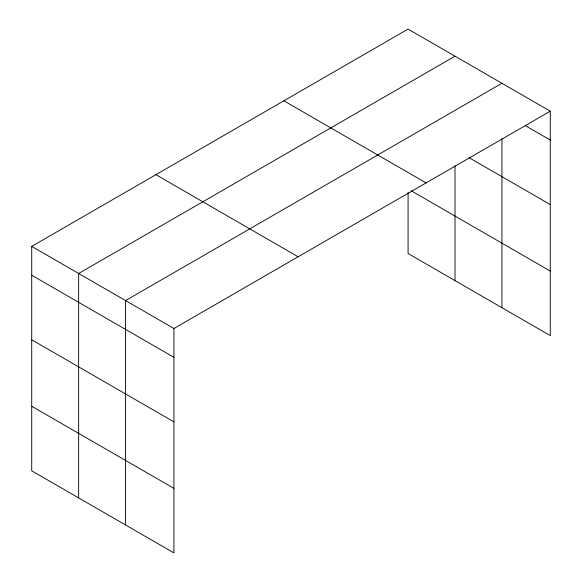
<?xml version="1.0" encoding="UTF-8"?>
<svg xmlns="http://www.w3.org/2000/svg" width="582" height="582" viewBox="0 0 582 582"><rect width="100%" height="100%" fill="white"/><g stroke="black" fill="none" stroke-linecap="round" stroke-linejoin="round"><path stroke-width="0.87" d="M550.281 111.198L408.077 29.1L31.719 246.39L31.719 470.802L173.923 552.9L173.923 328.488L550.281 111.198L550.281 335.61L408.077 253.512L408.077 192.606M501.931 138.487L501.931 307.696M455.008 56.192L78.643 273.482L78.643 497.894M501.931 83.284L125.574 300.574L125.574 524.986M525.328 125.639L550.281 140.044M469.085 157.7L550.281 204.58M283.878 100.802L426.082 182.908M411.205 190.78L550.281 271.074M155.918 174.687L298.122 256.786M31.719 246.39L173.923 328.488M31.719 275.235L173.923 357.333M31.719 339.772L173.923 421.87M31.719 406.265L173.923 488.363M455.008 165.746L455.008 280.604"/></g></svg>
